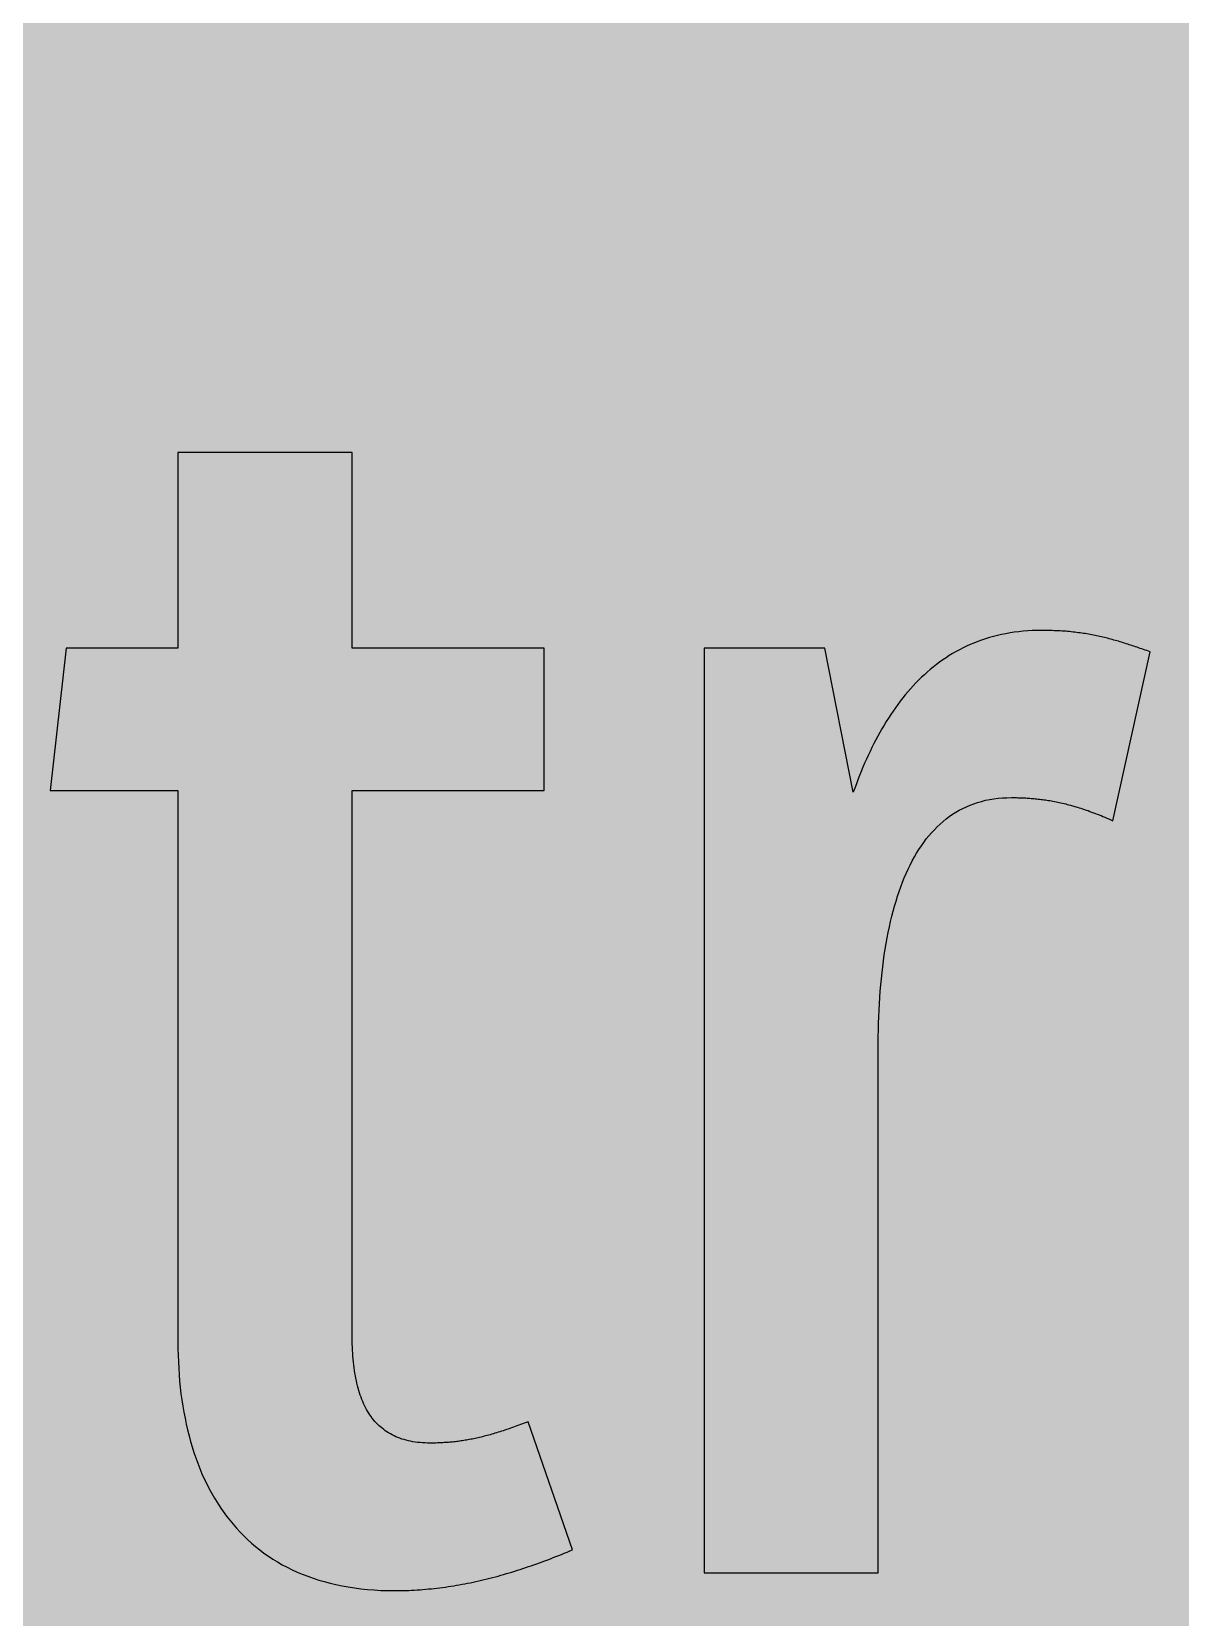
# Model space of a CAD drawing. Header units: millimetres. Extents: x 0 to 212, y 0 to 159.
# Drawn here: x 95.44 to 129.65, y 32.24 to 79.43 of the extents above; entities that cross this region are included whole.
import ezdxf

# ---------------------------------------------------------------- set-up
doc = ezdxf.new("R2010")
doc.units = ezdxf.units.MM

msp = doc.modelspace()

# ---------------------------------------------------------------- hatches: boundary and pattern name
for color, points in [(40, [(14.1633, 0.0536), (13.9878, 0.0533), (13.8125, 0.0559), (13.6373, 0.061), (13.462, 0.0686), (13.2893, 0.0787), (13.114, 0.0914), (12.9413, 0.1041), (12.7686, 0.1219), (12.5959, 0.1397), (12.4231, 0.16), (12.2504, 0.1829), (12.0777, 0.2057), (11.9075, 0.2337), (11.7373, 0.2616), (11.5672, 0.2921), (11.397, 0.3251), (11.2268, 0.3607), (11.0592, 0.3988), (10.8915, 0.4369), (10.7239, 0.4775), (10.5562, 0.5207), (10.3886, 0.5664), (10.2235, 0.6121), (10.0584, 0.6629), (9.8933, 0.7137), (9.7307, 0.7671), (9.5682, 0.8204), (9.4056, 0.8788), (9.2431, 0.9373), (9.083, 0.9982), (8.923, 1.0617), (8.763, 1.1252), (8.6055, 1.1938), (8.4455, 1.2624), (8.2906, 1.331), (8.1331, 1.4046), (7.9781, 1.4783), (7.8232, 1.5545), (7.6708, 1.6332), (7.5184, 1.7145), (7.366, 1.7958), (7.2161, 1.8796), (7.0663, 1.966), (6.919, 2.0523), (6.7716, 2.1438), (6.6243, 2.2352), (6.4795, 2.3266), (6.3348, 2.4232), (6.19, 2.5197), (6.0477, 2.6187), (5.908, 2.7178), (5.7683, 2.8194), (5.6286, 2.9235), (5.4915, 3.0302), (5.3543, 3.1369), (5.2197, 3.2461), (5.0851, 3.3579), (4.953, 3.4722), (4.8209, 3.5865), (4.6914, 3.7033), (4.5644, 3.8202), (4.4348, 3.9395), (4.3104, 4.0615), (4.1859, 4.1859), (4.0615, 4.3104), (3.9395, 4.4348), (3.8202, 4.5618), (3.7033, 4.6914), (3.5865, 4.8209), (3.4722, 4.953), (3.3579, 5.0851), (3.2487, 5.2197), (3.1369, 5.3543), (3.0302, 5.4915), (2.9235, 5.6286), (2.8194, 5.7683), (2.7178, 5.908), (2.6187, 6.0477), (2.5197, 6.19), (2.4232, 6.3348), (2.3266, 6.477), (2.2352, 6.6243), (2.1438, 6.7691), (2.0523, 6.919), (1.966, 7.0663), (1.8796, 7.2161), (1.7958, 7.366), (1.7145, 7.5184), (1.6332, 7.6708), (1.5545, 7.8232), (1.4783, 7.9781), (1.4046, 8.1331), (1.331, 8.2906), (1.2598, 8.4455), (1.1913, 8.603), (1.1252, 8.763), (1.0592, 8.923), (0.9982, 9.083), (0.9373, 9.2431), (0.8763, 9.4056), (0.8204, 9.5682), (0.7645, 9.7307), (0.7112, 9.8933), (0.6604, 10.0584), (0.6121, 10.2235), (0.5639, 10.3911), (0.5207, 10.5562), (0.4775, 10.7239), (0.4343, 10.8915), (0.3962, 11.0592), (0.3607, 11.2268), (0.3251, 11.397), (0.2921, 11.5672), (0.2616, 11.7373), (0.2311, 11.9075), (0.2057, 12.0802), (0.1803, 12.2504), (0.1575, 12.4231), (0.1372, 12.5959), (0.1194, 12.7686), (0.1041, 12.9413), (0.0889, 13.1166), (0.0787, 13.2893), (0.0686, 13.4645), (0.061, 13.6373), (0.0559, 13.8125), (0.0508, 13.9878), (0.0508, 14.163), (0.0522, 144.6925), (0.0508, 144.8664), (0.0559, 145.0416), (0.061, 145.2169), (0.0686, 145.3896), (0.0787, 145.5649), (0.0889, 145.7376), (0.1041, 145.9128), (0.1194, 146.0856), (0.1372, 146.2583), (0.1575, 146.431), (0.1803, 146.6037), (0.2057, 146.7739), (0.2311, 146.9466), (0.2616, 147.1168), (0.2921, 147.287), (0.3251, 147.4572), (0.3607, 147.6248), (0.3962, 147.795), (0.4343, 147.9626), (0.4775, 148.1303), (0.5207, 148.2979), (0.5639, 148.463), (0.6121, 148.6281), (0.6604, 148.7932), (0.7112, 148.9583), (0.7645, 149.1234), (0.8204, 149.286), (0.8763, 149.4485), (0.9373, 149.6111), (0.9982, 149.7711), (1.0592, 149.9311), (1.1252, 150.0911), (1.1913, 150.2486), (1.2598, 150.4061), (1.331, 150.5636), (1.4046, 150.7185), (1.4783, 150.876), (1.5545, 151.0284), (1.6332, 151.1833), (1.7145, 151.3357), (1.7958, 151.4856), (1.8796, 151.638), (1.966, 151.7879), (2.0523, 151.9352), (2.1438, 152.0825), (2.2352, 152.2298), (2.3266, 152.3746), (2.4232, 152.5194), (2.5197, 152.6616), (2.6187, 152.8039), (2.7178, 152.9461), (2.8194, 153.0858), (2.9235, 153.2255), (3.0302, 153.3627), (3.1369, 153.4973), (3.2487, 153.6344), (3.3579, 153.7665), (3.4722, 153.8986), (3.5865, 154.0307), (3.7033, 154.1602), (3.8202, 154.2898), (3.9395, 154.4168), (4.0615, 154.5438), (4.1859, 154.6682), (4.3104, 154.7901), (4.4348, 154.9121), (4.5644, 155.034), (4.6914, 155.1508), (4.8209, 155.2677), (4.953, 155.382), (5.0851, 155.4937), (5.2197, 155.6055), (5.3543, 155.7147), (5.4915, 155.8239), (5.6286, 155.9281), (5.7683, 156.0322), (5.908, 156.1338), (6.0477, 156.2354), (6.19, 156.3345), (6.3348, 156.431), (6.4795, 156.525), (6.6243, 156.6189), (6.7716, 156.7104), (6.919, 156.7993), (7.0663, 156.8882), (7.2161, 156.9745), (7.366, 157.0584), (7.5184, 157.1396), (7.6708, 157.2209), (7.8232, 157.2971), (7.9781, 157.3733), (8.1331, 157.4495), (8.2906, 157.5206), (8.4455, 157.5918), (8.6055, 157.6603), (8.763, 157.7289), (8.923, 157.7924), (9.083, 157.8559), (9.2431, 157.9169), (9.4056, 157.9753), (9.5682, 158.0337), (9.7307, 158.0871), (9.8933, 158.1404), (10.0584, 158.1912), (10.2235, 158.242), (10.3886, 158.2877), (10.5562, 158.3334), (10.7239, 158.3766), (10.8915, 158.4173), (11.0592, 158.4579), (11.2268, 158.4935), (11.397, 158.529), (11.5672, 158.562), (11.7373, 158.5925), (11.9075, 158.6205), (12.0777, 158.6484), (12.2504, 158.6713), (12.4231, 158.6941), (12.5959, 158.7144), (12.7686, 158.7322), (12.9413, 158.75), (13.114, 158.7627), (13.2893, 158.7754), (13.462, 158.7856), (13.6373, 158.7932), (13.8125, 158.7983), (13.9878, 158.8008), (14.163, 158.8033), (197.6078, 158.8036), (197.7822, 158.8008), (197.9574, 158.7983), (198.1327, 158.7932), (198.3054, 158.7856), (198.4807, 158.7754), (198.6534, 158.7627), (198.8287, 158.75), (199.0014, 158.7322), (199.1741, 158.7144), (199.3468, 158.6941), (199.5195, 158.6713), (199.6897, 158.6484), (199.8624, 158.6205), (200.0326, 158.5925), (200.2028, 158.562), (200.373, 158.529), (200.5432, 158.4935), (200.7108, 158.4579), (200.8784, 158.4173), (201.0461, 158.3766), (201.2137, 158.3334), (201.3788, 158.2877), (201.5465, 158.242), (201.7116, 158.1912), (201.8767, 158.1404), (202.0392, 158.0871), (202.2018, 158.0337), (202.3643, 157.9753), (202.5269, 157.9169), (202.6869, 157.8559), (202.8469, 157.7924), (203.007, 157.7289), (203.167, 157.6603), (203.3245, 157.5918), (203.4794, 157.5206), (203.6369, 157.4495), (203.7918, 157.3733), (203.9468, 157.2971), (204.0992, 157.2209), (204.2516, 157.1396), (204.404, 157.0584), (204.5538, 156.9745), (204.7037, 156.8882), (204.8535, 156.7993), (205.0009, 156.7104), (205.1456, 156.6189), (205.293, 156.525), (205.4352, 156.431), (205.58, 156.3345), (205.7222, 156.2354), (205.8619, 156.1338), (206.0016, 156.0322), (206.1413, 155.9281), (206.2785, 155.8239), (206.4156, 155.7147), (206.5503, 155.6055), (206.6849, 155.4937), (206.817, 155.382), (206.949, 155.2677), (207.0786, 155.1508), (207.2081, 155.034), (207.3351, 154.9121), (207.4596, 154.7901), (207.584, 154.6682), (207.7085, 154.5438), (207.8304, 154.4168), (207.9498, 154.2898), (208.0666, 154.1602), (208.1835, 154.0307), (208.2978, 153.8986), (208.4121, 153.7665), (208.5238, 153.6344), (208.6331, 153.4973), (208.7397, 153.3627), (208.8464, 153.2255), (208.9506, 153.0858), (209.0522, 152.9461), (209.1512, 152.8039), (209.2503, 152.6616), (209.3468, 152.5194), (209.4433, 152.3746), (209.5348, 152.2298), (209.6262, 152.0825), (209.7176, 151.9352), (209.804, 151.7879), (209.8904, 151.638), (209.9742, 151.4856), (210.0555, 151.3357), (210.1367, 151.1833), (210.2155, 151.0284), (210.2917, 150.876), (210.3653, 150.7185), (210.439, 150.5636), (210.5076, 150.4061), (210.5762, 150.2486), (210.6447, 150.0911), (210.7082, 149.9311), (210.7717, 149.7711), (210.8327, 149.6111), (210.8911, 149.4485), (210.9495, 149.286), (211.0029, 149.1234), (211.0562, 148.9583), (211.107, 148.7932), (211.1578, 148.6281), (211.2035, 148.463), (211.2493, 148.2979), (211.2924, 148.1303), (211.3331, 147.9626), (211.3712, 147.795), (211.4093, 147.6248), (211.4448, 147.4572), (211.4779, 147.287), (211.5083, 147.1168), (211.5363, 146.9466), (211.5642, 146.7739), (211.5871, 146.6037), (211.6099, 146.431), (211.6303, 146.2583), (211.648, 146.0856), (211.6658, 145.9128), (211.6785, 145.7376), (211.6912, 145.5649), (211.7014, 145.3896), (211.709, 145.2169), (211.7141, 145.0416), (211.7166, 144.8664), (211.7166, 144.6911), (211.7189, 14.1647), (211.7166, 13.9878), (211.7141, 13.8125), (211.709, 13.6373), (211.7014, 13.4645), (211.6912, 13.2893), (211.6785, 13.1166), (211.6658, 12.9413), (211.648, 12.7686), (211.6303, 12.5959), (211.6099, 12.4231), (211.5871, 12.2504), (211.5642, 12.0802), (211.5363, 11.9075), (211.5083, 11.7373), (211.4779, 11.5672), (211.4448, 11.397), (211.4093, 11.2268), (211.3712, 11.0592), (211.3331, 10.8915), (211.2924, 10.7239), (211.2493, 10.5562), (211.2035, 10.3911), (211.1578, 10.2235), (211.107, 10.0584), (211.0562, 9.8933), (211.0029, 9.7307), (210.9495, 9.5682), (210.8911, 9.4056), (210.8327, 9.2431), (210.7717, 9.083), (210.7082, 8.923), (210.6447, 8.763), (210.5762, 8.603), (210.5076, 8.4455), (210.439, 8.2906), (210.3653, 8.1331), (210.2917, 7.9781), (210.2155, 7.8232), (210.1367, 7.6708), (210.0555, 7.5184), (209.9742, 7.366), (209.8904, 7.2161), (209.804, 7.0663), (209.7176, 6.919), (209.6262, 6.7691), (209.5348, 6.6243), (209.4433, 6.477), (209.3468, 6.3348), (209.2503, 6.19), (209.1512, 6.0477), (209.0522, 5.908), (208.9506, 5.7683), (208.8464, 5.6286), (208.7397, 5.4915), (208.6331, 5.3543), (208.5238, 5.2197), (208.4121, 5.0851), (208.2978, 4.953), (208.1835, 4.8209), (208.0666, 4.6914), (207.9498, 4.5618), (207.8304, 4.4348), (207.7085, 4.3104), (207.584, 4.1859), (207.4596, 4.0615), (207.3351, 3.9395), (207.2081, 3.8202), (207.0786, 3.7033), (206.949, 3.5865), (206.817, 3.4722), (206.6849, 3.3579), (206.5503, 3.2461), (206.4156, 3.1369), (206.2785, 3.0302), (206.1413, 2.9235), (206.0016, 2.8194), (205.8619, 2.7178), (205.7222, 2.6187), (205.58, 2.5197), (205.4352, 2.4232), (205.293, 2.3266), (205.1456, 2.2352), (205.0009, 2.1438), (204.8535, 2.0523), (204.7037, 1.966), (204.5538, 1.8796), (204.404, 1.7958), (204.2516, 1.7145), (204.0992, 1.6332), (203.9468, 1.5545), (203.7918, 1.4783), (203.6369, 1.4046), (203.4794, 1.331), (203.3245, 1.2624), (203.167, 1.1938), (203.007, 1.1252), (202.8469, 1.0617), (202.6869, 0.9982), (202.5269, 0.9373), (202.3643, 0.8788), (202.2018, 0.8204), (202.0392, 0.7671), (201.8767, 0.7137), (201.7116, 0.6629), (201.5465, 0.6121), (201.3788, 0.5664), (201.2137, 0.5207), (201.0461, 0.4775), (200.8784, 0.4369), (200.7108, 0.3988), (200.5432, 0.3607), (200.373, 0.3251), (200.2028, 0.2921), (200.0326, 0.2616), (199.8624, 0.2337), (199.6897, 0.2057), (199.5195, 0.1829), (199.3468, 0.16), (199.1741, 0.1397), (199.0014, 0.1219), (198.8287, 0.1041), (198.6534, 0.0914), (198.4807, 0.0787), (198.3054, 0.0686), (198.1327, 0.061), (197.9574, 0.0559), (197.7822, 0.0533), (197.6069, 0.0533)]), (59, [(99.8001, 40.4467), (99.7991, 40.2463), (99.8042, 40.0482), (99.8118, 39.8501), (99.822, 39.6545), (99.8347, 39.464), (99.8499, 39.2709), (99.8703, 39.083), (99.8906, 38.895), (99.916, 38.7121), (99.9439, 38.5293), (99.9744, 38.3489), (100.01, 38.1686), (100.0455, 37.9933), (100.0862, 37.8206), (100.1293, 37.6479), (100.1751, 37.4802), (100.2233, 37.3126), (100.2767, 37.1475), (100.3325, 36.9875), (100.391, 36.8275), (100.4519, 36.67), (100.5154, 36.5176), (100.584, 36.3652), (100.6551, 36.2179), (100.7288, 36.0705), (100.8075, 35.9283), (100.8888, 35.7886), (100.9726, 35.6514), (101.059, 35.5168), (101.1504, 35.3873), (101.2444, 35.2577), (101.3409, 35.1333), (101.44, 35.0114), (101.5441, 34.892), (101.6508, 34.7777), (101.76, 34.6659), (101.8743, 34.5567), (101.9912, 34.45), (102.1131, 34.3484), (102.235, 34.2519), (102.362, 34.1554), (102.4941, 34.0639), (102.6262, 33.975), (102.7633, 33.8912), (102.9056, 33.8099), (103.0503, 33.7337), (103.1977, 33.6601), (103.3475, 33.5915), (103.5025, 33.5255), (103.6625, 33.4645), (103.8225, 33.4061), (103.9901, 33.3527), (104.1578, 33.3045), (104.3305, 33.2588), (104.5058, 33.2156), (104.6861, 33.18), (104.869, 33.147), (105.0569, 33.1165), (105.2474, 33.0937), (105.4405, 33.0733), (105.6386, 33.0581), (105.8418, 33.0454), (106.045, 33.0403), (106.2558, 33.0378), (106.3396, 33.0378), (106.4235, 33.0378), (106.5073, 33.0403), (106.5911, 33.0429), (106.6749, 33.0454), (106.7587, 33.0505), (106.8426, 33.053), (106.9264, 33.0581), (107.0102, 33.0657), (107.094, 33.0708), (107.1778, 33.0784), (107.2617, 33.086), (107.3455, 33.0937), (107.4293, 33.1038), (107.5131, 33.1114), (107.5969, 33.1241), (107.6782, 33.1343), (107.762, 33.1445), (107.8459, 33.1572), (107.9271, 33.1699), (108.011, 33.1826), (108.0948, 33.1978), (108.1761, 33.2105), (108.2599, 33.2257), (108.3437, 33.241), (108.425, 33.2588), (108.5088, 33.274), (108.5901, 33.2918), (108.6739, 33.3096), (108.7552, 33.3299), (108.839, 33.3477), (108.9203, 33.368), (109.0041, 33.3883), (109.0854, 33.4086), (109.1692, 33.4289), (109.2505, 33.4518), (109.3318, 33.4721), (109.4156, 33.495), (109.4969, 33.5204), (109.5807, 33.5432), (109.662, 33.5661), (109.7432, 33.5915), (109.8271, 33.6169), (109.9083, 33.6423), (109.9896, 33.6702), (110.0734, 33.6956), (110.1547, 33.7236), (110.236, 33.7515), (110.3173, 33.7795), (110.4011, 33.8074), (110.4824, 33.8379), (110.5637, 33.8658), (110.6449, 33.8963), (110.7288, 33.9268), (110.81, 33.9573), (110.8913, 33.9877), (110.9726, 34.0208), (111.0564, 34.0512), (111.1377, 34.0843), (111.219, 34.1173), (111.3003, 34.1503), (111.3841, 34.1859), (111.4654, 34.2189), (111.5466, 34.2544), (110.2251, 38.0654), (110.1674, 38.0416), (110.1115, 38.0213), (110.0557, 37.9984), (109.9998, 37.9781), (109.9464, 37.9578), (109.8931, 37.9374), (109.8398, 37.9197), (109.7864, 37.8993), (109.7331, 37.8816), (109.6823, 37.8638), (109.6315, 37.846), (109.5807, 37.8282), (109.5299, 37.8104), (109.4816, 37.7952), (109.4308, 37.78), (109.3826, 37.7647), (109.3343, 37.7495), (109.286, 37.7342), (109.2378, 37.719), (109.1921, 37.7063), (109.1438, 37.6911), (109.0981, 37.6784), (109.0524, 37.6657), (109.0066, 37.653), (108.9609, 37.6403), (108.9152, 37.6301), (108.8695, 37.6174), (108.8263, 37.6072), (108.7806, 37.5971), (108.7374, 37.5869), (108.6942, 37.5768), (108.651, 37.5666), (108.6053, 37.559), (108.5647, 37.5488), (108.5215, 37.5412), (108.4783, 37.5336), (108.4351, 37.526), (108.392, 37.5183), (108.3513, 37.5107), (108.3081, 37.5031), (108.2675, 37.498), (108.2243, 37.4904), (108.1837, 37.4853), (108.143, 37.4802), (108.0999, 37.4752), (108.0592, 37.4701), (108.0186, 37.465), (107.9779, 37.4599), (107.9348, 37.4574), (107.8941, 37.4523), (107.8535, 37.4498), (107.8128, 37.4472), (107.7697, 37.4447), (107.729, 37.4421), (107.6884, 37.4396), (107.6477, 37.4371), (107.6046, 37.4345), (107.5639, 37.432), (107.5233, 37.432), (107.4801, 37.4294), (107.4395, 37.4294), (107.3963, 37.4294), (107.3556, 37.4294), (107.3125, 37.4294), (107.2337, 37.4294), (107.1575, 37.432), (107.0813, 37.4371), (107.0077, 37.4421), (106.9365, 37.4498), (106.8654, 37.4599), (106.7943, 37.4701), (106.7283, 37.4828), (106.6597, 37.498), (106.5962, 37.5133), (106.5327, 37.531), (106.4692, 37.5488), (106.4082, 37.5717), (106.3498, 37.592), (106.2914, 37.6174), (106.2355, 37.6428), (106.1796, 37.6707), (106.1263, 37.6987), (106.0729, 37.7292), (106.0221, 37.7622), (105.9739, 37.7952), (105.9256, 37.8308), (105.8774, 37.8689), (105.8316, 37.907), (105.7885, 37.9451), (105.7453, 37.9882), (105.7046, 38.0314), (105.664, 38.0746), (105.6234, 38.1203), (105.5853, 38.1686), (105.5497, 38.2194), (105.5141, 38.2676), (105.4811, 38.321), (105.4481, 38.3743), (105.4151, 38.4302), (105.3846, 38.4861), (105.3567, 38.5445), (105.3287, 38.6055), (105.3008, 38.6664), (105.2754, 38.7274), (105.2525, 38.7934), (105.2271, 38.8569), (105.2068, 38.9255), (105.1839, 38.9941), (105.1636, 39.0627), (105.1458, 39.1338), (105.1281, 39.2074), (105.1128, 39.2811), (105.095, 39.3573), (105.0823, 39.4335), (105.0671, 39.5122), (105.0569, 39.591), (105.0442, 39.6723), (105.0341, 39.7561), (105.0239, 39.8399), (105.0163, 39.9263), (105.0087, 40.0126), (105.0036, 40.099), (104.9985, 40.1879), (104.9934, 40.2793), (104.9909, 40.3708), (104.9884, 40.4647), (104.9858, 40.5587), (104.9858, 40.6552), (104.9874, 56.8494), (110.702, 56.8494), (110.702, 61.0828), (104.9874, 61.0828), (104.9874, 66.9036), (99.8001, 66.9036), (99.8001, 61.0828), (96.4667, 61.0828), (95.9915, 56.8494), (99.8001, 56.8494)]), (59, [(124.6188, 56.6385), (124.6556, 56.6369), (124.6911, 56.6369), (124.7292, 56.6369), (124.7673, 56.6369), (124.8054, 56.6344), (124.8461, 56.6344), (124.8842, 56.6318), (124.9223, 56.6318), (124.9629, 56.6293), (125.001, 56.6268), (125.0417, 56.6268), (125.0823, 56.6242), (125.1229, 56.6217), (125.1636, 56.6191), (125.2042, 56.6141), (125.2449, 56.6115), (125.2855, 56.609), (125.3287, 56.6039), (125.3693, 56.5988), (125.4125, 56.5937), (125.4557, 56.5887), (125.4989, 56.5836), (125.542, 56.5785), (125.5852, 56.5734), (125.6309, 56.5658), (125.6741, 56.5607), (125.7198, 56.5531), (125.763, 56.5455), (125.8087, 56.5379), (125.8545, 56.5302), (125.9002, 56.5201), (125.9459, 56.5125), (125.9942, 56.5023), (126.0399, 56.4921), (126.0881, 56.482), (126.1364, 56.4693), (126.1847, 56.4591), (126.2329, 56.4464), (126.2812, 56.4363), (126.3294, 56.4236), (126.3802, 56.4083), (126.431, 56.3956), (126.4793, 56.3804), (126.5301, 56.3651), (126.5834, 56.3499), (126.6342, 56.3347), (126.685, 56.3194), (126.7384, 56.3016), (126.7917, 56.2839), (126.8451, 56.2661), (126.8984, 56.2483), (126.9517, 56.228), (127.0051, 56.2077), (127.061, 56.1873), (127.1168, 56.167), (127.1727, 56.1442), (127.2286, 56.1238), (127.2845, 56.101), (127.3429, 56.0756), (127.3988, 56.0527), (127.4572, 56.0273), (127.5156, 56.0019), (127.574, 55.974), (127.635, 55.9486), (128.7459, 60.9766), (128.6942, 60.993), (128.6459, 61.0108), (128.5977, 61.026), (128.5494, 61.0438), (128.5011, 61.0591), (128.4529, 61.0768), (128.4046, 61.0921), (128.3589, 61.1099), (128.3106, 61.1251), (128.2649, 61.1403), (128.2192, 61.1556), (128.1709, 61.1708), (128.1252, 61.1861), (128.0795, 61.2013), (128.0338, 61.2165), (127.9881, 61.2318), (127.9423, 61.2445), (127.8966, 61.2597), (127.8509, 61.2724), (127.8052, 61.2877), (127.7595, 61.3004), (127.7137, 61.3131), (127.668, 61.3258), (127.6198, 61.3385), (127.574, 61.3512), (127.5283, 61.3639), (127.4826, 61.3766), (127.4369, 61.3867), (127.3912, 61.3994), (127.3429, 61.4096), (127.2972, 61.4223), (127.2489, 61.4324), (127.2032, 61.4426), (127.1549, 61.4528), (127.1067, 61.4629), (127.0584, 61.4731), (127.0102, 61.4807), (126.9619, 61.4909), (126.9136, 61.4985), (126.8628, 61.5086), (126.8146, 61.5163), (126.7638, 61.5239), (126.713, 61.5315), (126.6622, 61.5391), (126.6114, 61.5442), (126.558, 61.5518), (126.5072, 61.5569), (126.4539, 61.5645), (126.4006, 61.5696), (126.3447, 61.5747), (126.2913, 61.5798), (126.2355, 61.5848), (126.1796, 61.5874), (126.1237, 61.5925), (126.0653, 61.595), (126.0069, 61.5975), (125.9484, 61.6026), (125.89, 61.6026), (125.8291, 61.6052), (125.7681, 61.6077), (125.7071, 61.6077), (125.6436, 61.6102), (125.5827, 61.6102), (125.5166, 61.6102), (125.3769, 61.6102), (125.2398, 61.6052), (125.1026, 61.5975), (124.968, 61.5874), (124.8359, 61.5721), (124.7038, 61.5569), (124.5768, 61.5366), (124.4498, 61.5137), (124.3254, 61.4883), (124.2009, 61.4604), (124.0815, 61.4299), (123.9622, 61.3969), (123.8428, 61.3613), (123.7285, 61.3232), (123.6142, 61.2826), (123.5024, 61.2369), (123.3932, 61.1911), (123.284, 61.1429), (123.1773, 61.0921), (123.0706, 61.0362), (122.969, 60.9803), (122.8674, 60.9219), (122.7658, 60.8609), (122.6693, 60.7974), (122.5702, 60.7339), (122.4763, 60.6654), (122.3823, 60.5968), (122.2908, 60.5231), (122.1994, 60.4495), (122.1105, 60.3733), (122.0241, 60.2945), (121.9378, 60.2158), (121.854, 60.132), (121.7727, 60.0481), (121.6914, 59.9618), (121.6101, 59.8754), (121.5314, 59.784), (121.4552, 59.6925), (121.379, 59.6011), (121.3053, 59.5046), (121.2342, 59.4081), (121.1631, 59.309), (121.092, 59.2099), (121.0234, 59.1083), (120.9573, 59.0042), (120.8913, 58.9001), (120.8253, 58.7934), (120.7618, 58.6867), (120.7008, 58.5775), (120.6398, 58.4657), (120.5789, 58.354), (120.5205, 58.2422), (120.4646, 58.1279), (120.4062, 58.0111), (120.3528, 57.8942), (120.2995, 57.7774), (120.2461, 57.658), (120.1953, 57.5386), (120.1445, 57.4167), (120.0937, 57.2948), (120.0455, 57.1703), (119.9998, 57.0459), (119.9515, 56.9214), (119.9083, 56.7944), (119.0625, 61.0828), (115.4645, 61.0828), (115.4645, 33.5675), (120.65, 33.5675), (120.65, 49.124), (120.65, 49.3243), (120.6525, 49.5249), (120.6551, 49.7256), (120.6602, 49.9212), (120.6678, 50.1167), (120.6779, 50.3098), (120.6881, 50.5028), (120.7008, 50.6908), (120.7135, 50.8787), (120.7287, 51.0642), (120.7465, 51.247), (120.7668, 51.4274), (120.7872, 51.6052), (120.81, 51.783), (120.8329, 51.9557), (120.8608, 52.1284), (120.8888, 52.2961), (120.9167, 52.4637), (120.9497, 52.6263), (120.9827, 52.7888), (121.0183, 52.9463), (121.0564, 53.1038), (121.0945, 53.2562), (121.1377, 53.4086), (121.1809, 53.5559), (121.2266, 53.7007), (121.2723, 53.8429), (121.3231, 53.9801), (121.3739, 54.1172), (121.4272, 54.2493), (121.4831, 54.3814), (121.5415, 54.5084), (121.6025, 54.6303), (121.6635, 54.7522), (121.727, 54.8691), (121.7955, 54.9834), (121.8641, 55.0926), (121.9352, 55.1993), (122.0064, 55.3034), (122.0826, 55.405), (122.1613, 55.5015), (122.24, 55.593), (122.3239, 55.6819), (122.4077, 55.7682), (122.494, 55.8495), (122.5829, 55.9283), (122.6744, 56.0019), (122.7684, 56.073), (122.8649, 56.1391), (122.9639, 56.2026), (123.0655, 56.261), (123.1697, 56.3143), (123.2764, 56.3651), (123.3856, 56.4134), (123.4973, 56.454), (123.6116, 56.4921), (123.7285, 56.5252), (123.8479, 56.5556), (123.9698, 56.581), (124.0942, 56.6014), (124.2212, 56.6166), (124.3508, 56.6268), (124.4829, 56.6344), (124.6175, 56.6369)])]:
    msp.add_hatch(color=color).paths.add_polyline_path(points)

# ---------------------------------------------------------------- linework, layer by layer
at = {"color": 59}
for points in [[(99.8001, 40.4467), (99.7991, 40.2463), (99.8042, 40.0482), (99.8118, 39.8501), (99.822, 39.6545), (99.8347, 39.464), (99.8499, 39.2709), (99.8703, 39.083), (99.8906, 38.895), (99.916, 38.7121), (99.9439, 38.5293), (99.9744, 38.3489), (100.01, 38.1686), (100.0455, 37.9933), (100.0862, 37.8206), (100.1293, 37.6479), (100.1751, 37.4802), (100.2233, 37.3126), (100.2767, 37.1475), (100.3325, 36.9875), (100.391, 36.8275), (100.4519, 36.67), (100.5154, 36.5176), (100.584, 36.3652), (100.6551, 36.2179), (100.7288, 36.0705), (100.8075, 35.9283), (100.8888, 35.7886), (100.9726, 35.6514), (101.059, 35.5168), (101.1504, 35.3873), (101.2444, 35.2577), (101.3409, 35.1333), (101.44, 35.0114), (101.5441, 34.892), (101.6508, 34.7777), (101.76, 34.6659), (101.8743, 34.5567), (101.9912, 34.45), (102.1131, 34.3484), (102.235, 34.2519), (102.362, 34.1554), (102.4941, 34.0639), (102.6262, 33.975), (102.7633, 33.8912), (102.9056, 33.8099), (103.0503, 33.7337), (103.1977, 33.6601), (103.3475, 33.5915), (103.5025, 33.5255), (103.6625, 33.4645), (103.8225, 33.4061), (103.9901, 33.3527), (104.1578, 33.3045), (104.3305, 33.2588), (104.5058, 33.2156), (104.6861, 33.18), (104.869, 33.147), (105.0569, 33.1165), (105.2474, 33.0937), (105.4405, 33.0733), (105.6386, 33.0581), (105.8418, 33.0454), (106.045, 33.0403), (106.2558, 33.0378), (106.3396, 33.0378), (106.4235, 33.0378), (106.5073, 33.0403), (106.5911, 33.0429), (106.6749, 33.0454), (106.7587, 33.0505), (106.8426, 33.053), (106.9264, 33.0581), (107.0102, 33.0657), (107.094, 33.0708), (107.1778, 33.0784), (107.2617, 33.086), (107.3455, 33.0937), (107.4293, 33.1038), (107.5131, 33.1114), (107.5969, 33.1241), (107.6782, 33.1343), (107.762, 33.1445), (107.8459, 33.1572), (107.9271, 33.1699), (108.011, 33.1826), (108.0948, 33.1978), (108.1761, 33.2105), (108.2599, 33.2257), (108.3437, 33.241), (108.425, 33.2588), (108.5088, 33.274), (108.5901, 33.2918), (108.6739, 33.3096), (108.7552, 33.3299), (108.839, 33.3477), (108.9203, 33.368), (109.0041, 33.3883), (109.0854, 33.4086), (109.1692, 33.4289), (109.2505, 33.4518), (109.3318, 33.4721), (109.4156, 33.495), (109.4969, 33.5204), (109.5807, 33.5432), (109.662, 33.5661), (109.7432, 33.5915), (109.8271, 33.6169), (109.9083, 33.6423), (109.9896, 33.6702), (110.0734, 33.6956), (110.1547, 33.7236), (110.236, 33.7515), (110.3173, 33.7795), (110.4011, 33.8074), (110.4824, 33.8379), (110.5637, 33.8658), (110.6449, 33.8963), (110.7288, 33.9268), (110.81, 33.9573), (110.8913, 33.9877), (110.9726, 34.0208), (111.0564, 34.0512), (111.1377, 34.0843), (111.219, 34.1173), (111.3003, 34.1503), (111.3841, 34.1859), (111.4654, 34.2189), (111.5466, 34.2544), (110.2251, 38.0654), (110.1674, 38.0416), (110.1115, 38.0213), (110.0557, 37.9984), (109.9998, 37.9781), (109.9464, 37.9578), (109.8931, 37.9374), (109.8398, 37.9197), (109.7864, 37.8993), (109.7331, 37.8816), (109.6823, 37.8638), (109.6315, 37.846), (109.5807, 37.8282), (109.5299, 37.8104), (109.4816, 37.7952), (109.4308, 37.78), (109.3826, 37.7647), (109.3343, 37.7495), (109.286, 37.7342), (109.2378, 37.719), (109.1921, 37.7063), (109.1438, 37.6911), (109.0981, 37.6784), (109.0524, 37.6657), (109.0066, 37.653), (108.9609, 37.6403), (108.9152, 37.6301), (108.8695, 37.6174), (108.8263, 37.6072), (108.7806, 37.5971), (108.7374, 37.5869), (108.6942, 37.5768), (108.651, 37.5666), (108.6053, 37.559), (108.5647, 37.5488), (108.5215, 37.5412), (108.4783, 37.5336), (108.4351, 37.526), (108.392, 37.5183), (108.3513, 37.5107), (108.3081, 37.5031), (108.2675, 37.498), (108.2243, 37.4904), (108.1837, 37.4853), (108.143, 37.4802), (108.0999, 37.4752), (108.0592, 37.4701), (108.0186, 37.465), (107.9779, 37.4599), (107.9348, 37.4574), (107.8941, 37.4523), (107.8535, 37.4498), (107.8128, 37.4472), (107.7697, 37.4447), (107.729, 37.4421), (107.6884, 37.4396), (107.6477, 37.4371), (107.6046, 37.4345), (107.5639, 37.432), (107.5233, 37.432), (107.4801, 37.4294), (107.4395, 37.4294), (107.3963, 37.4294), (107.3556, 37.4294), (107.3125, 37.4294), (107.2337, 37.4294), (107.1575, 37.432), (107.0813, 37.4371), (107.0077, 37.4421), (106.9365, 37.4498), (106.8654, 37.4599), (106.7943, 37.4701), (106.7283, 37.4828), (106.6597, 37.498), (106.5962, 37.5133), (106.5327, 37.531), (106.4692, 37.5488), (106.4082, 37.5717), (106.3498, 37.592), (106.2914, 37.6174), (106.2355, 37.6428), (106.1796, 37.6707), (106.1263, 37.6987), (106.0729, 37.7292), (106.0221, 37.7622), (105.9739, 37.7952), (105.9256, 37.8308), (105.8774, 37.8689), (105.8316, 37.907), (105.7885, 37.9451), (105.7453, 37.9882), (105.7046, 38.0314), (105.664, 38.0746), (105.6234, 38.1203), (105.5853, 38.1686), (105.5497, 38.2194), (105.5141, 38.2676), (105.4811, 38.321), (105.4481, 38.3743), (105.4151, 38.4302), (105.3846, 38.4861), (105.3567, 38.5445), (105.3287, 38.6055), (105.3008, 38.6664), (105.2754, 38.7274), (105.2525, 38.7934), (105.2271, 38.8569), (105.2068, 38.9255), (105.1839, 38.9941), (105.1636, 39.0627), (105.1458, 39.1338), (105.1281, 39.2074), (105.1128, 39.2811), (105.095, 39.3573), (105.0823, 39.4335), (105.0671, 39.5122), (105.0569, 39.591), (105.0442, 39.6723), (105.0341, 39.7561), (105.0239, 39.8399), (105.0163, 39.9263), (105.0087, 40.0126), (105.0036, 40.099), (104.9985, 40.1879), (104.9934, 40.2793), (104.9909, 40.3708), (104.9884, 40.4647), (104.9858, 40.5587), (104.9858, 40.6552), (104.9874, 56.8494), (110.702, 56.8494), (110.702, 61.0828), (104.9874, 61.0828), (104.9874, 66.9036), (99.8001, 66.9036), (99.8001, 61.0828), (96.4667, 61.0828), (95.9915, 56.8494), (99.8001, 56.8494), (99.8001, 40.4467)], [(124.6188, 56.6385), (124.6556, 56.6369), (124.6911, 56.6369), (124.7292, 56.6369), (124.7673, 56.6369), (124.8054, 56.6344), (124.8461, 56.6344), (124.8842, 56.6318), (124.9223, 56.6318), (124.9629, 56.6293), (125.001, 56.6268), (125.0417, 56.6268), (125.0823, 56.6242), (125.1229, 56.6217), (125.1636, 56.6191), (125.2042, 56.6141), (125.2449, 56.6115), (125.2855, 56.609), (125.3287, 56.6039), (125.3693, 56.5988), (125.4125, 56.5937), (125.4557, 56.5887), (125.4989, 56.5836), (125.542, 56.5785), (125.5852, 56.5734), (125.6309, 56.5658), (125.6741, 56.5607), (125.7198, 56.5531), (125.763, 56.5455), (125.8087, 56.5379), (125.8545, 56.5302), (125.9002, 56.5201), (125.9459, 56.5125), (125.9942, 56.5023), (126.0399, 56.4921), (126.0881, 56.482), (126.1364, 56.4693), (126.1847, 56.4591), (126.2329, 56.4464), (126.2812, 56.4363), (126.3294, 56.4236), (126.3802, 56.4083), (126.431, 56.3956), (126.4793, 56.3804), (126.5301, 56.3651), (126.5834, 56.3499), (126.6342, 56.3347), (126.685, 56.3194), (126.7384, 56.3016), (126.7917, 56.2839), (126.8451, 56.2661), (126.8984, 56.2483), (126.9517, 56.228), (127.0051, 56.2077), (127.061, 56.1873), (127.1168, 56.167), (127.1727, 56.1442), (127.2286, 56.1238), (127.2845, 56.101), (127.3429, 56.0756), (127.3988, 56.0527), (127.4572, 56.0273), (127.5156, 56.0019), (127.574, 55.974), (127.635, 55.9486), (128.7459, 60.9766), (128.6942, 60.993), (128.6459, 61.0108), (128.5977, 61.026), (128.5494, 61.0438), (128.5011, 61.0591), (128.4529, 61.0768), (128.4046, 61.0921), (128.3589, 61.1099), (128.3106, 61.1251), (128.2649, 61.1403), (128.2192, 61.1556), (128.1709, 61.1708), (128.1252, 61.1861), (128.0795, 61.2013), (128.0338, 61.2165), (127.9881, 61.2318), (127.9423, 61.2445), (127.8966, 61.2597), (127.8509, 61.2724), (127.8052, 61.2877), (127.7595, 61.3004), (127.7137, 61.3131), (127.668, 61.3258), (127.6198, 61.3385), (127.574, 61.3512), (127.5283, 61.3639), (127.4826, 61.3766), (127.4369, 61.3867), (127.3912, 61.3994), (127.3429, 61.4096), (127.2972, 61.4223), (127.2489, 61.4324), (127.2032, 61.4426), (127.1549, 61.4528), (127.1067, 61.4629), (127.0584, 61.4731), (127.0102, 61.4807), (126.9619, 61.4909), (126.9136, 61.4985), (126.8628, 61.5086), (126.8146, 61.5163), (126.7638, 61.5239), (126.713, 61.5315), (126.6622, 61.5391), (126.6114, 61.5442), (126.558, 61.5518), (126.5072, 61.5569), (126.4539, 61.5645), (126.4006, 61.5696), (126.3447, 61.5747), (126.2913, 61.5798), (126.2355, 61.5848), (126.1796, 61.5874), (126.1237, 61.5925), (126.0653, 61.595), (126.0069, 61.5975), (125.9484, 61.6026), (125.89, 61.6026), (125.8291, 61.6052), (125.7681, 61.6077), (125.7071, 61.6077), (125.6436, 61.6102), (125.5827, 61.6102), (125.5166, 61.6102), (125.3769, 61.6102), (125.2398, 61.6052), (125.1026, 61.5975), (124.968, 61.5874), (124.8359, 61.5721), (124.7038, 61.5569), (124.5768, 61.5366), (124.4498, 61.5137), (124.3254, 61.4883), (124.2009, 61.4604), (124.0815, 61.4299), (123.9622, 61.3969), (123.8428, 61.3613), (123.7285, 61.3232), (123.6142, 61.2826), (123.5024, 61.2369), (123.3932, 61.1911), (123.284, 61.1429), (123.1773, 61.0921), (123.0706, 61.0362), (122.969, 60.9803), (122.8674, 60.9219), (122.7658, 60.8609), (122.6693, 60.7974), (122.5702, 60.7339), (122.4763, 60.6654), (122.3823, 60.5968), (122.2908, 60.5231), (122.1994, 60.4495), (122.1105, 60.3733), (122.0241, 60.2945), (121.9378, 60.2158), (121.854, 60.132), (121.7727, 60.0481), (121.6914, 59.9618), (121.6101, 59.8754), (121.5314, 59.784), (121.4552, 59.6925), (121.379, 59.6011), (121.3053, 59.5046), (121.2342, 59.4081), (121.1631, 59.309), (121.092, 59.2099), (121.0234, 59.1083), (120.9573, 59.0042), (120.8913, 58.9001), (120.8253, 58.7934), (120.7618, 58.6867), (120.7008, 58.5775), (120.6398, 58.4657), (120.5789, 58.354), (120.5205, 58.2422), (120.4646, 58.1279), (120.4062, 58.0111), (120.3528, 57.8942), (120.2995, 57.7774), (120.2461, 57.658), (120.1953, 57.5386), (120.1445, 57.4167), (120.0937, 57.2948), (120.0455, 57.1703), (119.9998, 57.0459), (119.9515, 56.9214), (119.9083, 56.7944), (119.0625, 61.0828), (115.4645, 61.0828), (115.4645, 33.5675), (120.65, 33.5675), (120.65, 49.124), (120.65, 49.3243), (120.6525, 49.5249), (120.6551, 49.7256), (120.6602, 49.9212), (120.6678, 50.1167), (120.6779, 50.3098), (120.6881, 50.5028), (120.7008, 50.6908), (120.7135, 50.8787), (120.7287, 51.0642), (120.7465, 51.247), (120.7668, 51.4274), (120.7872, 51.6052), (120.81, 51.783), (120.8329, 51.9557), (120.8608, 52.1284), (120.8888, 52.2961), (120.9167, 52.4637), (120.9497, 52.6263), (120.9827, 52.7888), (121.0183, 52.9463), (121.0564, 53.1038), (121.0945, 53.2562), (121.1377, 53.4086), (121.1809, 53.5559), (121.2266, 53.7007), (121.2723, 53.8429), (121.3231, 53.9801), (121.3739, 54.1172), (121.4272, 54.2493), (121.4831, 54.3814), (121.5415, 54.5084), (121.6025, 54.6303), (121.6635, 54.7522), (121.727, 54.8691), (121.7955, 54.9834), (121.8641, 55.0926), (121.9352, 55.1993), (122.0064, 55.3034), (122.0826, 55.405), (122.1613, 55.5015), (122.24, 55.593), (122.3239, 55.6819), (122.4077, 55.7682), (122.494, 55.8495), (122.5829, 55.9283), (122.6744, 56.0019), (122.7684, 56.073), (122.8649, 56.1391), (122.9639, 56.2026), (123.0655, 56.261), (123.1697, 56.3143), (123.2764, 56.3651), (123.3856, 56.4134), (123.4973, 56.454), (123.6116, 56.4921), (123.7285, 56.5252), (123.8479, 56.5556), (123.9698, 56.581), (124.0942, 56.6014), (124.2212, 56.6166), (124.3508, 56.6268), (124.4829, 56.6344), (124.6175, 56.6369), (124.6188, 56.6385)]]:
    msp.add_lwpolyline(points, dxfattribs=at)

doc.saveas('drawing.dxf')
